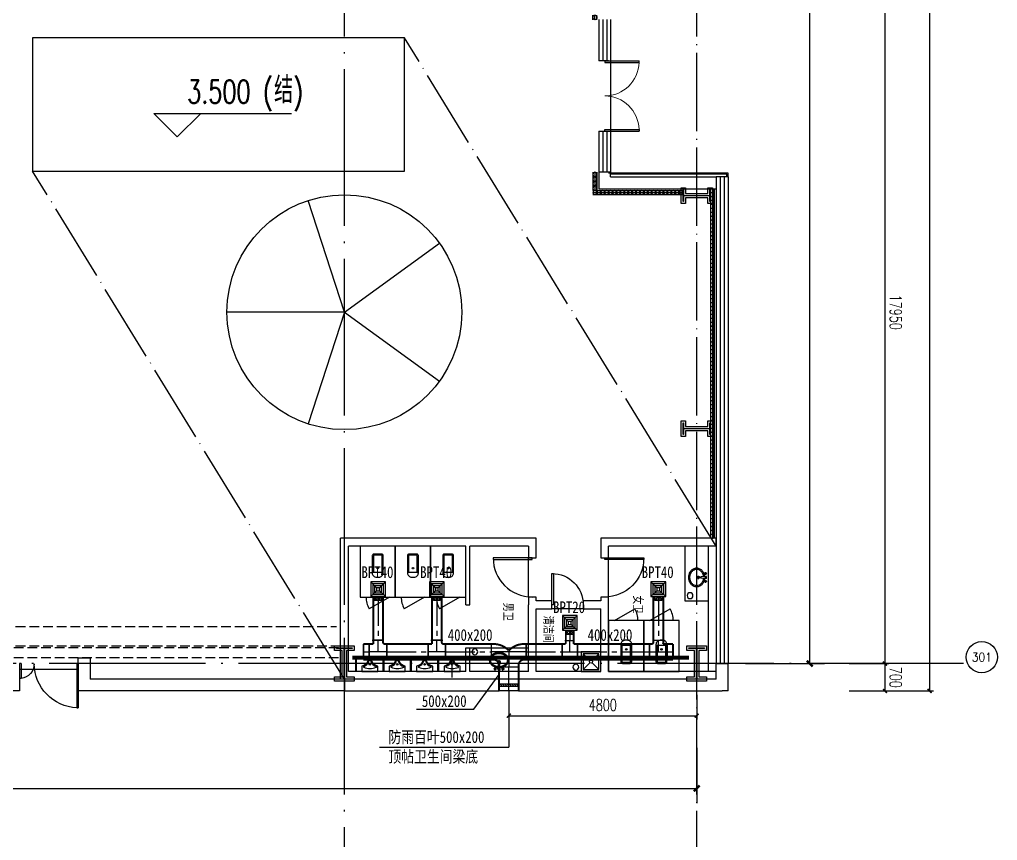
# Model space of a CAD drawing. Extents: x -555607 to 460190, y 498714 to 1664455.
# Drawn here: x -146154 to -121170, y 544402 to 565370 of the extents above; entities that cross this region are included whole.
import ezdxf
from ezdxf.enums import TextEntityAlignment as Align

# ---------------------------------------------------------------- set-up
doc = ezdxf.new("R2010")
doc.units = 0
doc.header["$LTSCALE"] = 1000
doc.header["$MEASUREMENT"] = 0
for name, pattern in [('CENTER', [2, 1.25, -0.25, 0.25, -0.25]), ('CENTER2', [1.125, 0.75, -0.125, 0.125, -0.125]), ('DASH', [0.35, 0.25, -0.1]), ('DOTE', [2.42, 2, -0.2, 0.02, -0.2])]:
    doc.linetypes.add(name, pattern=pattern)
doc.layers.get('Defpoints').update_dxf_attribs({"color": 210})
for name, color, linetype in [('.', 251, 'Continuous'), ('10平面$0$WINDOW', 8, 'Continuous'), ('A-AXIS-D', 1, 'Continuous'), ('A-AXIS-DOTE', 14, 'DOTE'), ('A-CURTAIN', 134, 'Continuous'), ('A-HATCH-2', 251, 'Continuous'), ('A-HRAIL', 250, 'Continuous'), ('A-LIN-V', 9, 'Continuous'), ('A-SFCE', 30, 'Continuous'), ('A-TEXT', 61, 'Continuous'), ('A-WC', 223, 'Continuous'), ('A-WINDOW', 8, 'Continuous'), ('AS-COLN', 6, 'Continuous'), ('AS-WALL', 40, 'Continuous'), ('CURTWALL', 4, 'Continuous'), ('DUCT-暖通风中心线', 5, 'CENTER2'), ('DUCT-暖通风法兰', 2, 'Continuous'), ('DUCT-暖通风管', 7, 'Continuous'), ('DUCT-暖通风管端线', 2, 'Continuous'), ('TH_DIM', 3, 'Continuous'), ('WINDOW', 8, 'Continuous'), ('建-标高', 3, 'Continuous'), ('建-门', 8, 'Continuous'), ('暖通', 7, 'Continuous'), ('灯具', 250, 'Continuous')]:
    doc.layers.add(name, color=color, linetype=linetype)
doc.layers.add('柱间支撑', color=6, linetype='CENTER', lineweight=0)
doc.styles.add('-黑体', font='simhei.ttf', dxfattribs={"width": 0.8})
doc.styles.add('_TCH_AXIS', font='COMPLEX', dxfattribs={"bigfont": 'GBCBIG'})
doc.styles.add('_TCH_DIM_T3', font='SIMPLEX', dxfattribs={"width": 0.705882, "bigfont": 'GBCBIG'})
doc.styles.add('_TCH_WINDOW', font='SIMPLEX', dxfattribs={"height": 3.5, "bigfont": 'GBCBIG'})
doc.styles.add('A-DIM_T3', font='SIMPLEX', dxfattribs={"width": 0.705882, "bigfont": 'GBCBIG'})
doc.styles.add('A-STANDARD', font='SIMPLEX', dxfattribs={"bigfont": 'GBCBIG'})
doc.styles.add('图框宋体', font='', dxfattribs={"width": 0.75})
doc.styles.get('图框宋体').set_extended_font_data('SimSun')
doc.dimstyles.new('_TCH_ARCH&&100', dxfattribs={"dimtxt": 297.5, "dimasz": 100, "dimexe": 100, "dimexo": 100, "dimgap": 126.25, "dimtad": 1, "dimdec": 0, "dimzin": 0, "dimdsep": 46, "dimtxsty": '_TCH_DIM_T3', "dimblk": 'ARCHTICK', "dimcen": 0.09, "dimclrt": 7, "dimazin": 2, "dimtfac": 1, "dimtdec": 0, "dimtix": 1, "dimtmove": 2, "dimatfit": 3, "dimfxl": 100, "dimtolj": 1, "dimtzin": 0, "dimarcsym": 0})
doc.dimstyles.new('_TCH_ARCH&&150', dxfattribs={"dimtxt": 446.25, "dimasz": 150, "dimexe": 375, "dimexo": 450, "dimgap": 150, "dimtad": 1, "dimdec": 0, "dimzin": 0, "dimdsep": 46, "dimtxsty": '_TCH_DIM_T3', "dimblk": 'ARCHTICK', "dimcen": 0.09, "dimclrt": 7, "dimazin": 2, "dimtfac": 1, "dimtdec": 0, "dimtix": 1, "dimtmove": 2, "dimatfit": 3, "dimfxl": 1, "dimtolj": 1, "dimtzin": 0, "dimarcsym": 0})
doc.dimstyles.new('A-DIM&&100', dxfattribs={"dimtxt": 297.5, "dimasz": 100, "dimexe": 100, "dimexo": 100, "dimgap": 126.25, "dimtad": 1, "dimdec": 0, "dimzin": 0, "dimdsep": 46, "dimtxsty": 'A-DIM_T3', "dimblk": 'ARCHTICK', "dimcen": 0.09, "dimclrt": 7, "dimazin": 2, "dimtfac": 1, "dimtdec": 0, "dimtix": 1, "dimtmove": 2, "dimatfit": 3, "dimfxl": 1, "dimtolj": 1, "dimtzin": 0, "dimarcsym": 0})

# ---------------------------------------------------------------- blocks, each defined once
blk = doc.blocks.new('DOOR2DLIB$SYSLIB$00000123')
at = {"color": 0}
for p, q in [((0.475, -0.001), (0.475, 0.752)), ((0.475, 0.752), (0.5, 0.752)), ((0.5, -0.001), (0.5, 0.752)), ((-0.5, 0), (-0.5, 0.252)), ((-0.475, 0.252), (-0.5, 0.252)), ((-0.475, 0), (-0.475, 0.252)), ((-0.475, 0), (-0.5, 0)), ((0.475, -0.001), (0.5, -0.001))]:
    blk.add_line(p, q, dxfattribs=at)
for centre, radius, start, end in [((0.505, -0.002), 0.755, 92.2493, 179.7238), ((-0.501, 0.003), 0.251, 359.7899, 84.0974)]:
    blk.add_arc(centre, radius, start, end, dxfattribs=at)
blk = doc.blocks.new('42343243')
at = {"layer": '10平面$0$WINDOW'}
blk.add_line((-144654, 1222620), (-146154, 1222620), dxfattribs=at)
at = {"layer": 'AS-WALL'}
for p, q in [((-146154, 1223170), (-148854, 1223170)), ((-146154, 1222620), (-146154, 1223170)), ((-144654, 1222620), (-144654, 1223170)), ((-137854, 1223170), (-144654, 1223170)), ((-137854, 1222870), (-137854, 1223170)), ((-144354, 1222320), (-144354, 1222870)), ((-137854, 1222870), (-144354, 1222870)), ((-144654, 1222620), (-144654, 1222320)), ((-144654, 1222320), (-144354, 1222320))]:
    blk.add_line(p, q, dxfattribs=at)
at = {"layer": '10平面$0$WINDOW', "xscale": -1500, "yscale": -1500, "zscale": 300, "rotation": 179.9999999999555}
blk.add_blockref('DOOR2DLIB$SYSLIB$00000123', (-145404, 1222470), dxfattribs=at)
blk = doc.blocks.new('w4324324')
at = {"layer": 'A-HATCH-2', "color": 250}
for q in [(-1694760, 686605), (-1697614, 684532), (-1691907, 684532), (-1696524, 681178), (-1692997, 681178)]:
    blk.add_line((-1694760, 683605), q, dxfattribs=at)
blk.add_circle((-1694760, 683605), 3000, dxfattribs=at)
blk = doc.blocks.new('342343')
at = {"layer": 'A-LIN-V'}
blk.add_blockref('w4324324', (1030710, -62444), dxfattribs=at)
blk = doc.blocks.new('23124232432')
at = {"layer": '柱间支撑', "color": 250, "const_width": 100}
blk.add_lwpolyline([(-129054, 549070), (-137654, 549070)], dxfattribs=at)
blk = doc.blocks.new('w42343243')
at = {"layer": 'A-HATCH-2'}
blk.add_lwpolyline([(-165104, 621070), (-164604, 621070), (-164604, 620958), (-164800, 620958), (-164800, 620282), (-164604, 620282), (-164604, 620170), (-165104, 620170), (-165104, 620282), (-164908, 620282), (-164908, 620958), (-165104, 620958)], close=True, dxfattribs=at)
at = {"layer": 'AS-COLN', "color": 3}
blk.add_lwpolyline([(-165054, 621020), (-164654, 621020), (-164654, 621008), (-164850, 621008), (-164850, 620232), (-164654, 620232), (-164654, 620220), (-165054, 620220), (-165054, 620232), (-164858, 620232), (-164858, 621008), (-165054, 621008)], close=True, dxfattribs=at)
blk = doc.blocks.new('nt66')
at = {"layer": 'A-HATCH-2'}
blk.add_lwpolyline([(-195840, 766870), (-195440, 766870), (-195440, 766758), (-195586, 766758), (-195586, 766182), (-195440, 766182), (-195440, 766070), (-195840, 766070), (-195840, 766182), (-195694, 766182), (-195694, 766758), (-195840, 766758)], close=True, dxfattribs=at)
at = {"layer": 'AS-COLN'}
blk.add_lwpolyline([(-195790, 766820), (-195490, 766820), (-195490, 766808), (-195636, 766808), (-195636, 766132), (-195490, 766132), (-195490, 766120), (-195790, 766120), (-195790, 766132), (-195644, 766132), (-195644, 766808), (-195790, 766808)], close=True, dxfattribs=at)
blk = doc.blocks.new('_ArchTick')
at = {"color": 0, "linetype": 'ByBlock', "const_width": 0.4}
blk.add_lwpolyline([(-0.5, -0.5), (0.5, 0.5)], dxfattribs=at)
blk = doc.blocks.new('*D131')
at = {"layer": 'A-AXIS-D', "color": 0, "lineweight": -2, "transparency": 16777216}
for p, q in [((-124700, 621420), (-122805, 621420)), ((-122905, 621420), (-122905, 548220)), ((-124700, 548220), (-122805, 548220))]:
    blk.add_line(p, q, dxfattribs=at)
at = {"layer": 'Defpoints', "color": 0, "transparency": 16777216}
for p in [(-124800, 621420), (-124800, 548220), (-122905, 548220)]:
    blk.add_point(p, dxfattribs=at)
at = {"layer": 'A-AXIS-D', "color": 0, "lineweight": -2, "transparency": 16777216, "xscale": 100, "yscale": 100, "zscale": 100}
for p, rotation in [((-122905, 621420), 90), ((-122905, 548220), 270)]:
    blk.add_blockref('_ArchTick', p, dxfattribs=dict(at, rotation=rotation))
at = {"layer": 'A-AXIS-D', "color": 7, "transparency": 16777216, "insert": (-122630, 584820), "char_height": 297.5, "attachment_point": 5, "rotation": 270, "style": '_TCH_DIM_T3'}
blk.add_mtext('\\A1;73200', dxfattribs=at)
blk = doc.blocks.new('*D227')
at = {"layer": 'A-AXIS-D', "color": 0, "lineweight": -2, "transparency": 16777216}
for p, q in [((-124960, 566870), (-123944, 566870)), ((-124044, 566870), (-124044, 548920)), ((-124960, 548920), (-123944, 548920))]:
    blk.add_line(p, q, dxfattribs=at)
at = {"layer": 'Defpoints', "color": 0, "transparency": 16777216}
for p in [(-125060, 566870), (-125060, 548920), (-124044, 548920)]:
    blk.add_point(p, dxfattribs=at)
at = {"layer": 'A-AXIS-D', "color": 0, "lineweight": -2, "transparency": 16777216, "xscale": 100, "yscale": 100, "zscale": 100}
for p, rotation in [((-124044, 566870), 90), ((-124044, 548920), 270)]:
    blk.add_blockref('_ArchTick', p, dxfattribs=dict(at, rotation=rotation))
at = {"layer": 'A-AXIS-D', "color": 7, "transparency": 16777216, "insert": (-123769, 557895), "char_height": 297.5, "attachment_point": 5, "rotation": 270, "style": 'A-DIM_T3'}
blk.add_mtext('\\A1;17950', dxfattribs=at)
blk = doc.blocks.new('*D228')
at = {"layer": 'A-AXIS-D', "color": 0, "lineweight": -2, "transparency": 16777216}
for p, q in [((-124960, 548920), (-123944, 548920)), ((-124044, 548920), (-124044, 548220)), ((-124960, 548220), (-123944, 548220))]:
    blk.add_line(p, q, dxfattribs=at)
at = {"layer": 'Defpoints', "color": 0, "transparency": 16777216}
for p in [(-125060, 548920), (-125060, 548220), (-124044, 548220)]:
    blk.add_point(p, dxfattribs=at)
at = {"layer": 'A-AXIS-D', "color": 0, "lineweight": -2, "transparency": 16777216, "xscale": 100, "yscale": 100, "zscale": 100}
for p, rotation in [((-124044, 548920), 90), ((-124044, 548220), 270)]:
    blk.add_blockref('_ArchTick', p, dxfattribs=dict(at, rotation=rotation))
at = {"layer": 'A-AXIS-D', "color": 7, "transparency": 16777216, "insert": (-123769, 548570), "char_height": 297.5, "attachment_point": 5, "rotation": 270, "style": 'A-DIM_T3'}
blk.add_mtext('\\A1;700', dxfattribs=at)
blk = doc.blocks.new('10平面$0$$DorLib2D$00000002')
for p, q in [((-0.5, 0), (-0.5, 0.4875)), ((-0.475, 0.4875), (-0.5, 0.4875)), ((-0.475, 0), (-0.475, 0.4875)), ((0.475, 0), (0.475, 0.4875)), ((0.475, 0.4875), (0.5, 0.4875)), ((0.5, 0), (0.5, 0.4875)), ((-0.5, 0), (-0.475, 0)), ((0.5, 0), (0.475, 0))]:
    blk.add_line(p, q)
at = {"lineweight": 13}
for centre, start, end in [((-0.4875, 0), 0, 88.53072), ((0.4875, 0), 91.46928, 180)]:
    blk.add_arc(centre, 0.4875, start, end, dxfattribs=at)
blk = doc.blocks.new('*U52')
at = {"color": 0}
for p, q in [((-250, 150), (250, 150)), ((250, 30), (-250, 30)), ((-250, -30), (-190, 30)), ((-190, -30), (-130, 30)), ((-130, -30), (-70, 30)), ((-70, -30), (-10, 30)), ((-10, -30), (50, 30)), ((50, -30), (110, 30)), ((110, -30), (170, 30)), ((170, -30), (230, 30)), ((250, -30), (-250, -30)), ((-250, -150), (250, -150))]:
    blk.add_line(p, q, dxfattribs=at)
for points in [[(-250, -150), (-250, 150)], [(250, -150), (250, 150)]]:
    blk.add_lwpolyline(points, dxfattribs=at)
blk = doc.blocks.new('*U51')
at = {"color": 0, "xscale": 0.001999999996058992, "yscale": 0.003333333333333334, "zscale": 0.001999999996058992}
blk.add_blockref('*U52', (0, 0), dxfattribs=at)
blk = doc.blocks.new('厕卫')
at = {"layer": 'A-WC', "color": 250}
for p, q in [((-60, -40), (-60, -470)), ((150, -30), (-50, -30)), ((160, -470), (160, -40)), ((190, -470), (-90, -470)), ((350, -1097), (-170, -1397))]:
    blk.add_line(p, q, dxfattribs=at)
blk.add_lwpolyline([(-400, 203), (-400, -1097), (500, -1097), (500, 203)], close=True, dxfattribs=at)
blk.add_lwpolyline([(190, -40, 0.414214), (150, 0), (-50, 0, 0.414214), (-90, -40), (-90, -480, 0.414214), (20, -590), (80, -590, 0.414214), (190, -480)], format="xyb", close=True, dxfattribs=at)
blk.add_circle((50, -359), 20, dxfattribs=at)
for centre, radius, start, end in [((-50, -40), 10, 90, 180), ((150, -40), 10, 0, 90), ((350, -1097), 600, 180, 209.9999)]:
    blk.add_arc(centre, radius, start, end, dxfattribs=at)
for p in [(50, 0), (50, -359)]:
    blk.add_point(p, dxfattribs=at)
blk = doc.blocks.new('343243')
at = {"layer": 'A-WC', "color": 250}
for p, q in [((-137084, 783875), (-136994, 783875)), ((-137071, 783707), (-137056, 783814)), ((-137064, 783668), (-137056, 783814)), ((-137056, 783814), (-137022, 783814)), ((-137056, 783804), (-137022, 783804)), ((-137039, 783830), (-137039, 783920)), ((-137014, 783668), (-137022, 783814)), ((-137008, 783707), (-137022, 783814)), ((-137176, 783694), (-137103, 783694)), ((-137139, 783657), (-137139, 783731)), ((-137064, 783668), (-137071, 783707)), ((-137064, 783668), (-137014, 783668)), ((-137063, 783687), (-137015, 783687)), ((-137014, 783668), (-137008, 783707)), ((-136976, 783694), (-136903, 783694)), ((-136939, 783657), (-136939, 783731))]:
    blk.add_line(p, q, dxfattribs=at)
for points in [[(-137069, 783721, -0.055034), (-137132, 783735, -0.088849), (-137208, 783776, -0.104988), (-137263, 783843, -0.12017), (-137282, 783920, -0.12017), (-137263, 783997, -0.104988), (-137208, 784064, -0.088849), (-137132, 784105, -0.080052), (-137039, 784120, -0.080052)], [(-137065, 783751, -0.056066), (-137123, 783763, -0.088849), (-137190, 783800, -0.104988), (-137237, 783857, -0.12017), (-137252, 783920, -0.12017), (-137237, 783983, -0.104988), (-137190, 784040, -0.088849), (-137123, 784077, -0.080052), (-137039, 784090, -0.080052)], [(-137039, 784120, -0.080052), (-136946, 784105, -0.088849), (-136870, 784064, -0.104988), (-136815, 783997, -0.12017), (-136796, 783920, -0.12017), (-136815, 783843, -0.104988), (-136870, 783776, -0.088849), (-136946, 783735, -0.055034), (-137010, 783721, -0.080052)], [(-137039, 784090, -0.080052), (-136956, 784077, -0.088849), (-136889, 784040, -0.104988), (-136842, 783983, -0.12017), (-136826, 783920, -0.12017), (-136842, 783857, -0.104988), (-136889, 783800, -0.088849), (-136956, 783763, -0.056066), (-137014, 783751, -0.080052)]]:
    blk.add_lwpolyline(points, format="xyb", dxfattribs=at)
for centre, radius in [((-137039, 783875), 30), ((-137039, 783875), 20), ((-137139, 783694), 25), ((-137139, 783694), 15), ((-136939, 783694), 25), ((-136939, 783694), 15)]:
    blk.add_circle(centre, radius, dxfattribs=at)
for centre, start, end in [((-137040, 783695), 80.5252, 279.4748), ((-137038, 783695), 260.5252, 99.4748)]:
    blk.add_arc(centre, 7.19, start, end, dxfattribs=at)
blk = doc.blocks.new('清洁间')
at = {"layer": 'A-WC', "color": 250}
for points in [[(2045106, 1693770), (2045106, 1694270), (2044606, 1694270), (2044606, 1693770)], [(2045056, 1693820), (2045056, 1694220), (2044656, 1694220), (2044656, 1693820)]]:
    blk.add_lwpolyline(points, close=True, dxfattribs=at)
for points in [[(2044828, 1694048), (2044656, 1694220)], [(2044884, 1694048), (2045056, 1694220)], [(2044656, 1693820), (2044828, 1693991)], [(2045056, 1693820), (2044884, 1693991)]]:
    blk.add_lwpolyline(points, dxfattribs=at)
blk.add_circle((2044856, 1694020), 40, dxfattribs=at)
blk = doc.blocks.new('小便器')
at = {"color": 250}
for p, q in [((2044606, 1696016), (2044906, 1696016)), ((2044606, 1695991), (2044606, 1696016)), ((2044606, 1695991), (2044906, 1695991)), ((2044906, 1695991), (2044906, 1696016)), ((2044606, 1695316), (2044906, 1695316)), ((2044606, 1695291), (2044606, 1695316)), ((2044606, 1695291), (2044906, 1695291)), ((2044906, 1695291), (2044906, 1695316))]:
    blk.add_line(p, q, dxfattribs=at)
at = {"color": 250, "elevation": 0}
blk.add_lwpolyline([(2044737, 1695859), (2044606, 1695859), (2044606, 1695449), (2044737, 1695449, -0.268068), (2044870, 1695603, 0.317765), (2044906, 1695654, 0.317765), (2044870, 1695704, -0.268068)], format="xyb", close=True, dxfattribs=at)
at = {"color": 250}
blk.add_circle((2044788, 1695654, 0), 20, dxfattribs=at)
for centre, radius, start, end in [((2045073, 1695649, 0), 395, 155.8916, 203.3325), ((2044721, 1695806, 0), 10, 21.8606, 155.8916), ((2044947, 1695896, 0), 233, 201.8606, 250.7361), ((2044862, 1695653, 0), 24, 0.5002, 70.7361), ((2044862, 1695654, 0), 24, 289.2639, 359.4998), ((2044719, 1695496, 0), 10, 203.3325, 339.5059), ((2044947, 1695411, 0), 233, 109.2639, 159.5059)]:
    blk.add_arc(centre, radius, start, end, dxfattribs=at)
blk.add_point((2044788, 1695654, 0), dxfattribs=at)
blk = doc.blocks.new('45345')
at = {"layer": 'A-WC'}
h = blk.add_hatch(dxfattribs=at)
h.set_pattern_fill('ANSI31', color=250, scale=10)
h.set_pattern_definition([(30, (40598742844.535, 3385776346.45), (-7.9375, 13.74815), [])])
edge = h.paths.add_edge_path()
edge.add_arc((40598742441.347763, 3385774511.717568), 50, 0, 360)
at = {"layer": 'A-WC', "color": 250}
blk.add_circle((40598742441.347763, 3385774511.717568), 50, dxfattribs=at)
blk = doc.blocks.new('*U11')
at = {"color": 0}
blk.add_lwpolyline([(500, 0), (500, 1000), (460, 1000), (460, 0)], close=True, dxfattribs=at)
blk.add_arc((500, 0), 1000, 90, 180, dxfattribs=at)
blk = doc.blocks.new('*U10')
at = {"color": 0, "xscale": 0.001, "yscale": 0.001, "zscale": 0.001}
blk.add_blockref('*U11', (0, 0), dxfattribs=at)
blk = doc.blocks.new('*U13')
at = {"color": 0}
blk.add_lwpolyline([(400, 0), (400, 800), (360, 800), (360, 0)], close=True, dxfattribs=at)
blk.add_arc((400, 0), 800, 90, 180, dxfattribs=at)
blk = doc.blocks.new('*U12')
at = {"color": 0, "xscale": 0.00125, "yscale": 0.00125, "zscale": 0.00125}
blk.add_blockref('*U13', (0, 0), dxfattribs=at)
blk = doc.blocks.new('99平面图例外参$0$$LinePat$圆环')
for points in [[(0, 150), (300, 150)], [(0, 0), (300, 0)], [(0, -150), (300, -150)]]:
    blk.add_lwpolyline(points)
at = {"color": 0}
blk.add_circle((150, 0), 150, dxfattribs=at)
blk = doc.blocks.new('A$C43B121A0')
at = {"layer": '.'}
h = blk.add_hatch(dxfattribs=at)
h.set_pattern_fill('ANSI37', scale=25)
h.set_pattern_definition([(45, (0, 0), (-28.0633, 28.0633), []), (135, (0, 0), (-28.0633, -28.0633), [])])
h.paths.add_polyline_path([(300, 80), (382, 80), (382, 220), (300, 220)])
at = {"layer": '灯具', "color": 7}
for p, q in [((120, 180), (0, 300)), ((180, 180), (300, 300)), ((300, 220), (382, 220)), ((382, 220), (382, 80)), ((0, 0), (120, 120)), ((300, 0), (180, 120)), ((300, 80), (382, 80))]:
    blk.add_line(p, q, dxfattribs=at)
for points in [[(0, 0), (300, 0), (300, 300), (0, 300)], [(40, 40), (260, 40), (260, 260), (40, 260)], [(80, 80), (220, 80), (220, 220), (80, 220)], [(120, 120), (180, 120), (180, 180), (120, 180)]]:
    blk.add_lwpolyline(points, close=True, dxfattribs=at)
blk = doc.blocks.new('*D529')
at = {"layer": 'Defpoints', "color": 0, "transparency": 16777216}
for p in [(-133654, 548220), (-128854, 548220), (-128854, 547588)]:
    blk.add_point(p, dxfattribs=at)
at = {"layer": 'TH_DIM', "color": 0, "lineweight": -2, "transparency": 16777216}
for p, q in [((-133654, 548120), (-133654, 547488)), ((-128854, 548120), (-128854, 547488)), ((-133654, 547588), (-128854, 547588))]:
    blk.add_line(p, q, dxfattribs=at)
at = {"layer": 'TH_DIM', "color": 0, "lineweight": -2, "transparency": 16777216, "xscale": 100, "yscale": 100, "zscale": 100, "rotation": 180}
blk.add_blockref('_ArchTick', (-133654, 547588), dxfattribs=at)
at = {"layer": 'TH_DIM', "color": 0, "lineweight": -2, "transparency": 16777216, "xscale": 100, "yscale": 100, "zscale": 100}
blk.add_blockref('_ArchTick', (-128854, 547588), dxfattribs=at)
at = {"layer": 'TH_DIM', "color": 7, "transparency": 16777216, "insert": (-131254, 547863), "char_height": 297.5, "attachment_point": 5, "style": '_TCH_DIM_T3'}
blk.add_mtext('\\A1;4800', dxfattribs=at)
blk = doc.blocks.new('*D618')
at = {"layer": 'Defpoints', "color": 0, "transparency": 16777216}
for p in [(-128054, 620720), (-125963, 620720), (-128054, 548920)]:
    blk.add_point(p, dxfattribs=at)
at = {"layer": 'TH_DIM', "color": 0, "lineweight": -2, "transparency": 16777216}
for p, q in [((-127604, 620720), (-125588, 620720)), ((-125963, 548920), (-125963, 620720)), ((-127604, 548920), (-125588, 548920))]:
    blk.add_line(p, q, dxfattribs=at)
at = {"layer": 'TH_DIM', "color": 0, "lineweight": -2, "transparency": 16777216, "xscale": 150, "yscale": 150, "zscale": 150}
for p, rotation in [((-125963, 620720), 90), ((-125963, 548920), 270)]:
    blk.add_blockref('_ArchTick', p, dxfattribs=dict(at, rotation=rotation))
at = {"layer": 'TH_DIM', "color": 7, "transparency": 16777216, "insert": (-126410, 584820), "char_height": 446.25, "attachment_point": 5, "rotation": 90, "style": '图框宋体'}
blk.add_mtext('\\A1;本侧301轴至305轴储烟仓以下开窗(门)面积共计:24平方', dxfattribs=at)
blk = doc.blocks.new('*D619')
at = {"layer": 'Defpoints', "color": 0, "transparency": 16777216}
for p in [(-312854, 547218), (-128854, 547218), (-128854, 545730)]:
    blk.add_point(p, dxfattribs=at)
at = {"layer": 'TH_DIM', "color": 0, "lineweight": -2, "transparency": 16777216}
for p, q in [((-312854, 546768), (-312854, 545355)), ((-128854, 546768), (-128854, 545355)), ((-312854, 545730), (-128854, 545730))]:
    blk.add_line(p, q, dxfattribs=at)
at = {"layer": 'TH_DIM', "color": 0, "lineweight": -2, "transparency": 16777216, "xscale": 150, "yscale": 150, "zscale": 150, "rotation": 180}
blk.add_blockref('_ArchTick', (-312854, 545730), dxfattribs=at)
at = {"layer": 'TH_DIM', "color": 0, "lineweight": -2, "transparency": 16777216, "xscale": 150, "yscale": 150, "zscale": 150}
blk.add_blockref('_ArchTick', (-128854, 545730), dxfattribs=at)
at = {"layer": 'TH_DIM', "color": 7, "transparency": 16777216, "insert": (-220854, 546177), "char_height": 446.25, "attachment_point": 5, "style": '图框宋体'}
blk.add_mtext('\\A1;本侧3Y轴至3A轴储烟仓以下开窗(门)面积共计:40.76平方', dxfattribs=at)

msp = doc.modelspace()

# ---------------------------------------------------------------- linework, layer by layer
at = {"layer": '10平面$0$WINDOW'}
msp.add_line((-131054.2, 564318.5), (-131054.2, 562518.5), dxfattribs=at)
at = {"layer": 'A-AXIS-D'}
msp.add_circle((-121570.4, 549084.3), 400, dxfattribs=at)
at = {"layer": 'A-AXIS-DOTE', "color": 250}
for p, q in [((-128854.2, 540740), (-128854.2, 841482.3)), ((-128354.2, 551920), (-136320, 564900.2)), ((-137854.2, 548520), (-145820, 561500.2))]:
    msp.add_line(p, q, dxfattribs=at)
at = {"layer": 'A-AXIS-DOTE', "color": 250, "ltscale": 2}
for p, q in [((-137854.2, 540740), (-137854.2, 637259.3)), ((-122040, 548920), (-318010, 548920))]:
    msp.add_line(p, q, dxfattribs=at)
at = {"layer": 'A-AXIS-DOTE'}
msp.add_lwpolyline([(-135104.2, 548567.3), (-135104.2, 549087.3)], dxfattribs=at)
at = {"layer": 'A-CURTAIN', "color": 8}
for points in [[(-128054.2, 561350), (-128054.2, 561450), (-131104.2, 561450)], [(-128084.2, 561350), (-128084.2, 561420), (-131054.2, 561420)]]:
    msp.add_lwpolyline(points, dxfattribs=at)
at = {"layer": 'A-HATCH-2', "color": 250, "linetype": 'DASH'}
for p, q in [((-312854.2, 549870), (-138054.2, 549870)), ((-312854.2, 549370), (-138054.2, 549370))]:
    msp.add_line(p, q, dxfattribs=at)
at = {"layer": 'A-LIN-V', "color": 250}
msp.add_line((-128554.2, 548720), (-128554.2, 551920), dxfattribs=at)
at = {"layer": 'A-SFCE', "color": 250, "linetype": 'DASH'}
for p, q in [((-138004.2, 549320), (-146704.2, 549320)), ((-138004.2, 549070), (-146704.2, 549070))]:
    msp.add_line(p, q, dxfattribs=at)
at = {"layer": 'A-SFCE', "color": 250}
msp.add_lwpolyline([(-145820, 561500.2), (-136320, 561500.2), (-136320, 564900.2), (-145820, 564900.2)], close=True, dxfattribs=at)
at = {"layer": 'A-WC', "color": 250}
for p, q in [((-134654.2, 549320), (-133154.2, 549320)), ((-135466.7, 548720), (-135466.7, 549020)), ((-135441.7, 549020), (-135466.7, 549020)), ((-135441.7, 548720), (-135441.7, 549020)), ((-135441.7, 548720), (-135466.7, 548720))]:
    msp.add_line(p, q, dxfattribs=at)
msp.add_lwpolyline([(-129154.2, 551920), (-129154.2, 550520), (-128554.2, 550520), (-128554.2, 550520)], dxfattribs=at)
at = {"layer": 'A-WC', "color": 250, "elevation": 0}
msp.add_lwpolyline([(-135309.2, 548850.7), (-135309.2, 548720), (-134899.2, 548720), (-134899.2, 548850.7, -0.2680682), (-135053.4, 548983.5, 0.3177651), (-135104.2, 549019.7, 0.3177651), (-135155, 548983.5, -0.2680682)], format="xyb", close=True, dxfattribs=at)
at = {"layer": 'A-WC', "color": 250}
msp.add_circle((-135104.2, 548901.6, 0), 20, dxfattribs=at)
for centre, radius, start, end in [((-135347, 549060.9, 0), 233.4, 291.8606, 340.73606), ((-135104, 548976, 0), 24, 90.50016, 160.73606), ((-135104.4, 548976, 0), 24, 19.26394, 89.49984), ((-134861.4, 549060.9, 0), 233.4, 199.26394, 249.50589), ((-135256.4, 548835, 0), 10, 111.8606, 245.89161), ((-135099.1, 549186.4, 0), 395, 245.89161, 293.33249), ((-134946.6, 548832.9, 0), 10, 293.33249, 69.50589)]:
    msp.add_arc(centre, radius, start, end, dxfattribs=at)
msp.add_point((-135104.2, 548901.6, 0), dxfattribs=at)
at = {"layer": 'AS-WALL'}
for p, q in [((-131054.2, 561470), (-131354.2, 561470)), ((-131354.2, 561470), (-131354.2, 561050)), ((-131054.2, 561350), (-131054.2, 561470)), ((-131054.2, 561350), (-128354.2, 561350)), ((-131354.2, 561050), (-128354.2, 561050)), ((-137954.2, 548520), (-137954.2, 552120)), ((-134704.2, 552120), (-137954.2, 552120)), ((-137754.2, 548720), (-137754.2, 551920)), ((-134754.2, 551920), (-137754.2, 551920)), ((-134754.2, 550419.1), (-134754.2, 551920)), ((-132954.2, 552120), (-134704.2, 552120)), ((-134654.2, 550419.1), (-134654.2, 551920)), ((-133154.2, 551920), (-134654.2, 551920)), ((-133154.2, 551920), (-133154.2, 551620)), ((-132954.2, 551620), (-132954.2, 552120)), ((-128354.2, 552120), (-131304.2, 552120)), ((-131304.2, 552120), (-131304.2, 551620)), ((-128354.2, 551920), (-131104.2, 551920)), ((-131104.2, 551620), (-131104.2, 551920)), ((-128354.2, 551920), (-128354.2, 552120)), ((-133154.2, 551620), (-132954.2, 551620)), ((-131304.2, 551620), (-131104.2, 551620)), ((-134754.2, 550419.1), (-134654.2, 550419.1)), ((-132954.2, 550620), (-133154.2, 550620)), ((-133154.2, 550620), (-133154.2, 550420)), ((-133154.2, 548720), (-133154.2, 550420)), ((-132954.2, 550520), (-132954.2, 550620)), ((-132554.2, 550520), (-132954.2, 550520)), ((-132554.2, 550320), (-132554.2, 550520)), ((-131304.2, 550520), (-131754.2, 550520)), ((-131754.2, 550520), (-131754.2, 550320)), ((-131104.2, 550620), (-131304.2, 550620)), ((-131304.2, 550620), (-131304.2, 550520)), ((-131104.2, 550420), (-131104.2, 550620)), ((-131104.2, 548720), (-131104.2, 550420)), ((-132954.2, 550320), (-132554.2, 550320)), ((-132954.2, 548720), (-132954.2, 550320)), ((-131754.2, 550320), (-131304.2, 550320)), ((-131304.2, 548720), (-131304.2, 550320)), ((-134754.2, 548720), (-134754.2, 549320)), ((-134754.2, 549320), (-134654.2, 549320)), ((-134654.2, 548720), (-134654.2, 549320)), ((-128354.2, 548520), (-128354.2, 548920)), ((-128354.2, 548920), (-128054.2, 548920)), ((-128054.2, 548520), (-128054.2, 548920)), ((-134754.2, 548720), (-137754.2, 548720)), ((-133154.2, 548720), (-134654.2, 548720)), ((-131304.2, 548720), (-132954.2, 548720)), ((-128354.2, 548720), (-131104.2, 548720)), ((-128354.2, 548520), (-128354.2, 548720)), ((-134704.2, 548520), (-137954.2, 548520)), ((-133904.2, 548520), (-137854.2, 548520)), ((-137854.2, 548520), (-137854.2, 548220)), ((-133054.2, 548520), (-134704.2, 548520)), ((-133904.2, 548220), (-133904.2, 548520)), ((-128354.2, 548520), (-133404.2, 548520)), ((-133404.2, 548520), (-133404.2, 548220)), ((-131204.2, 548520), (-133054.2, 548520)), ((-128354.2, 548520), (-131204.2, 548520)), ((-128054.2, 548520), (-128054.2, 548520)), ((-128054.2, 548220), (-128054.2, 548520)), ((-137854.2, 548220), (-133904.2, 548220)), ((-133404.2, 548220), (-128204.2, 548220)), ((-128054.2, 548220), (-128204.2, 548220))]:
    msp.add_line(p, q, dxfattribs=at)
at = {"layer": 'CURTWALL', "color": 8}
for p, q in [((-128354.2, 561350), (-128354.2, 561200)), ((-128054.2, 561350), (-128354.2, 561350)), ((-128354.2, 561200), (-128354.2, 548920)), ((-128254.2, 561350), (-128254.2, 561200)), ((-128254.2, 561200), (-128254.2, 548920)), ((-128154.2, 561350), (-128154.2, 561200)), ((-128154.2, 561200), (-128154.2, 548920)), ((-128054.2, 561350), (-128054.2, 561200)), ((-128054.2, 561200), (-128054.2, 548920)), ((-128054.2, 548920), (-128354.2, 548920))]:
    msp.add_line(p, q, dxfattribs=at)
at = {"layer": 'DUCT-暖通风中心线'}
for p, q in [((-136993.6, 550630.3), (-136993.6, 549520.2)), ((-135493.6, 550630.3), (-135493.6, 549520.2)), ((-129834, 550630.3), (-129834, 549520.2)), ((-132097.7, 549770), (-132097.7, 549510.2)), ((-136993.6, 549220), (-136993.6, 549520)), ((-135493.6, 549220), (-135493.6, 549520)), ((-132097.7, 549220), (-132097.7, 549510)), ((-129834, 549220), (-129834, 549520)), ((-137367.1, 549220), (-137218.8, 549220)), ((-136993.6, 549220), (-137218.6, 549220)), ((-136768.6, 549220), (-136993.6, 549220)), ((-136768.4, 549220), (-135718.8, 549220)), ((-135493.6, 549220), (-135718.6, 549220)), ((-135268.6, 549220), (-135493.6, 549220)), ((-135268.4, 549220), (-134094.4, 549220)), ((-133654.2, 549220), (-134094.2, 549220)), ((-133214.2, 549220), (-133654.2, 549220)), ((-133654.2, 549220), (-133654.2, 548830)), ((-133214, 549220), (-132287.9, 549220)), ((-132287.7, 549220), (-132097.7, 549220)), ((-132097.7, 549220), (-131897.7, 549220)), ((-131897.5, 549220), (-130059.2, 549220)), ((-130059, 549220), (-129834, 549220)), ((-129834, 549220), (-129609, 549220)), ((-129608.8, 549220), (-129459, 549220)), ((-133654.2, 548220), (-133654.2, 548829.8))]:
    msp.add_line(p, q, dxfattribs=at)
at = {"layer": 'DUCT-暖通风法兰'}
for p, q in [((-137218.7, 549445), (-137218.7, 548995)), ((-137143.6, 549520.1), (-136843.6, 549520.1)), ((-136768.5, 548995), (-136768.5, 549445)), ((-135718.7, 549445), (-135718.7, 548995)), ((-135643.6, 549520.1), (-135343.6, 549520.1)), ((-135268.5, 548995), (-135268.5, 549445)), ((-134094.3, 548995), (-134094.3, 549445)), ((-133214.1, 548995), (-133214.1, 549445)), ((-132287.8, 549445), (-132287.8, 548995)), ((-132222.7, 549510.1), (-131972.7, 549510.1)), ((-131897.6, 548995), (-131897.6, 549445)), ((-130059.1, 549445), (-130059.1, 548995)), ((-129984, 549520.1), (-129684, 549520.1)), ((-129608.9, 548995), (-129608.9, 549445)), ((-133379.2, 548829.9), (-133929.2, 548829.9))]:
    msp.add_line(p, q, dxfattribs=at)
at = {"layer": 'DUCT-暖通风管', "const_width": 50}
for points in [[(-137118.6, 550630.3), (-137118.6, 549520.2)], [(-136868.6, 549520.2), (-136868.6, 550630.3)], [(-135618.6, 550630.3), (-135618.6, 549520.2)], [(-135368.6, 549520.2), (-135368.6, 550630.3)], [(-129959, 550630.3), (-129959, 549520.2)], [(-129709, 549520.2), (-129709, 550630.3)], [(-132197.7, 549770), (-132197.7, 549510.2)], [(-131997.7, 549510.2), (-131997.7, 549770)], [(-137218.8, 549420), (-137367.1, 549420)], [(-137367.1, 549420), (-137367.1, 549020)], [(-137114.4, 549420), (-137218.6, 549420)], [(-137118.6, 549520), (-137118.6, 549470)], [(-136868.6, 549470), (-136868.6, 549520)], [(-136768.6, 549420), (-136818.6, 549420)], [(-135718.8, 549420), (-136768.4, 549420)], [(-135614.4, 549420), (-135718.6, 549420)], [(-135618.6, 549520), (-135618.6, 549470)], [(-135368.6, 549470), (-135368.6, 549520)], [(-135268.6, 549420), (-135318.6, 549420)], [(-134094.4, 549420), (-135268.4, 549420)], [(-134094.2, 549420), (-134044.2, 549420)], [(-133264.2, 549420), (-133214.2, 549420)], [(-132287.9, 549420), (-133214, 549420)], [(-132287.7, 549420), (-132237.7, 549420)], [(-132197.7, 549460), (-132197.7, 549510)], [(-132001.1, 549420), (-131897.7, 549420)], [(-131997.7, 549510), (-131997.7, 549460)], [(-130059.2, 549420), (-131897.5, 549420)], [(-130059, 549420), (-130009, 549420)], [(-129959, 549470), (-129959, 549520)], [(-129713.2, 549420), (-129609, 549420)], [(-129709, 549520), (-129709, 549470)], [(-129459, 549420), (-129608.8, 549420)], [(-129459, 549020), (-129459, 549420)], [(-137367.1, 549020), (-137218.8, 549020)], [(-137218.6, 549020), (-136818.6, 549020)], [(-136818.6, 549020), (-136768.6, 549020)], [(-136768.4, 549020), (-135718.8, 549020)], [(-135718.6, 549020), (-135318.6, 549020)], [(-135318.6, 549020), (-135268.6, 549020)], [(-135268.4, 549020), (-134094.4, 549020)], [(-134044.2, 549020), (-134094.2, 549020)], [(-133904.2, 548830), (-133904.2, 548880)], [(-133404.2, 548880), (-133404.2, 548830)], [(-133214.2, 549020), (-133264.2, 549020)], [(-133214, 549020), (-132287.9, 549020)], [(-132237.7, 549020), (-132287.7, 549020)], [(-131897.7, 549020), (-132237.7, 549020)], [(-131897.5, 549020), (-130059.2, 549020)], [(-130009, 549020), (-130059, 549020)], [(-129609, 549020), (-130009, 549020)], [(-129608.8, 549020), (-129459, 549020)], [(-133904.2, 548829.8), (-133904.2, 548220)], [(-133404.2, 548220), (-133404.2, 548829.8)]]:
    msp.add_lwpolyline(points, dxfattribs=at)
for points in [[(-137118.6, 549470, 0.0418865), (-137114.4, 549420)], [(-135618.6, 549470, 0.0418865), (-135614.4, 549420)], [(-132237.7, 549420, 0.4142136), (-132197.7, 549460)], [(-130009, 549420, 0.4142136), (-129959, 549470)], [(-133904.2, 548880, 0.4142136), (-134044.2, 549020)], [(-133264.2, 549020, 0.4142136), (-133404.2, 548880)]]:
    msp.add_lwpolyline(points, format="xyb", dxfattribs=at)
at = {"layer": 'DUCT-暖通风管', "extrusion": (0, 0, -1), "const_width": 50}
for points in [[(136818.6, 549420, 0.4142136), (136868.6, 549470)], [(135318.6, 549420, 0.4142136), (135368.6, 549470)], [(134044.2, 549420, 0.2045352), (133654.2, 549253.5)], [(133654.2, 549253.5, 0.2045352), (133264.2, 549420)], [(131997.7, 549460, 0.0418865), (132001.1, 549420)], [(129709, 549470, 0.0418865), (129713.2, 549420)]]:
    msp.add_lwpolyline(points, format="xyb", dxfattribs=at)
at = {"layer": 'DUCT-暖通风管端线'}
for p, q in [((-137218.8, 549020), (-137218.8, 549420)), ((-137218.6, 549420), (-137218.6, 549020)), ((-137118.6, 549520.2), (-136868.6, 549520.2)), ((-136868.6, 549520), (-137118.6, 549520)), ((-136768.6, 549020), (-136768.6, 549420)), ((-136768.4, 549420), (-136768.4, 549020)), ((-135718.8, 549020), (-135718.8, 549420)), ((-135718.6, 549420), (-135718.6, 549020)), ((-135618.6, 549520.2), (-135368.6, 549520.2)), ((-135368.6, 549520), (-135618.6, 549520)), ((-135268.6, 549020), (-135268.6, 549420)), ((-135268.4, 549420), (-135268.4, 549020)), ((-134094.4, 549020), (-134094.4, 549420)), ((-134094.2, 549020), (-134094.2, 549420)), ((-133214.2, 549420), (-133214.2, 549020)), ((-133214, 549420), (-133214, 549020)), ((-132287.9, 549020), (-132287.9, 549420)), ((-132287.7, 549020), (-132287.7, 549420)), ((-132197.7, 549510.2), (-131997.7, 549510.2)), ((-132197.7, 549510), (-131997.7, 549510)), ((-131897.7, 549420), (-131897.7, 549020)), ((-131897.5, 549420), (-131897.5, 549020)), ((-130059.2, 549020), (-130059.2, 549420)), ((-130059, 549020), (-130059, 549420)), ((-129959, 549520.2), (-129709, 549520.2)), ((-129959, 549520), (-129709, 549520)), ((-129609, 549420), (-129609, 549020)), ((-129608.8, 549420), (-129608.8, 549020)), ((-133404.2, 548830), (-133904.2, 548830)), ((-133404.2, 548829.8), (-133904.2, 548829.8))]:
    msp.add_line(p, q, dxfattribs=at)
at = {"layer": 'WINDOW'}
for p, q in [((-131354.2, 565370), (-131354.2, 564318.5)), ((-131254.2, 565370), (-131254.2, 564318.5)), ((-131154.2, 565370), (-131154.2, 564318.5)), ((-131054.2, 565370), (-131054.2, 564318.5)), ((-131104.2, 564318.5), (-131354.2, 564318.5)), ((-131354.2, 562518.5), (-131054.2, 562518.5)), ((-131354.2, 562518.5), (-131354.2, 561470)), ((-131254.2, 562518.5), (-131254.2, 561470)), ((-131154.2, 562518.5), (-131154.2, 561470)), ((-131054.2, 562518.5), (-131054.2, 561470))]:
    msp.add_line(p, q, dxfattribs=at)
at = {"layer": '建-标高', "color": 8}
for p, q in [((-142124.1, 562370.5), (-142724.1, 562970.5)), ((-142724.1, 562970.5), (-139204.1, 562970.5)), ((-142124.1, 562370.5), (-141524.1, 562970.5))]:
    msp.add_line(p, q, dxfattribs=at)
at = {"layer": '建-门'}
for p, q in [((-133154.2, 550620), (-133154.2, 551620)), ((-131104.2, 550620), (-131104.2, 551620)), ((-131754.2, 550320), (-132554.2, 550320))]:
    msp.add_line(p, q, dxfattribs=at)
at = {"layer": '暖通', "color": 7}
for p, q in [((-134550.6, 547751.6), (-133904.2, 548642.9)), ((-133654.2, 548220), (-133654.2, 546783.2)), ((-136013.3, 547751.6), (-134550.6, 547751.6)), ((-136954.2, 546783.2), (-133654.2, 546783.2))]:
    msp.add_line(p, q, dxfattribs=at)

# ---------------------------------------------------------------- block references
at = {"color": 250}
for name, p, rotation in [('nt66', (-895324, 365230), 270), ('nt66', (-895324, 359280), 270), ('厕卫', (-130604, 548923.7), 180), ('厕卫', (-129704, 548923.7), 180), ('小便器', (1558449.4, -1495886.1), 90.00000000000001), ('小便器', (1559149.4, -1495886.1), 90.00000000000001), ('小便器', (1559849.4, -1495886.1), 90.00000000000001)]:
    msp.add_blockref(name, p, dxfattribs=dict(at, rotation=rotation))
for p in [(-137054.2, 551717.2), (-136154.2, 551717.2), (-135254.2, 551717.2)]:
    msp.add_blockref('厕卫', p, dxfattribs=at)
at = {"layer": '10平面$0$WINDOW', "xscale": -1800, "yscale": 1800, "zscale": 300, "rotation": 270.0000000014825}
msp.add_blockref('10平面$0$$DorLib2D$00000002', (-131204.2, 563418.5), dxfattribs=at)
at = {"layer": 'A-HRAIL', "color": 250, "yscale": 0.3333333333111111, "zscale": 0.3333333333111111}
for p, xscale, rotation in [((-131454.2, 565367), 0.3916666671966327, 90), ((-131454.2, 561470), -0.3916666671966327, 90), ((-131454.2, 561352.5), -0.3916666671966327, 90), ((-131454.2, 561235), -0.3916666671966327, 90), ((-131454.2, 561117.5), -0.3916666671966327, 90), ((-131504.2, 560950), -0.3333636956179302, 180), ((-131404.2, 560950), -0.3333636956179302, 180), ((-131304.2, 560950), -0.3333636956179302, 180), ((-131204.2, 560950), -0.3333636956179302, 180), ((-131104.1, 560950), -0.3333636956179302, 180), ((-131004.1, 560950), -0.3333636956179302, 180), ((-130904.1, 560950), -0.3333636956179302, 180), ((-130804.1, 560950), -0.3333636956179302, 180), ((-130704.1, 560950), -0.3333636956179302, 180), ((-130604.1, 560950), -0.3333636956179302, 180), ((-130504.1, 560950), -0.3333636956179302, 180), ((-130404.1, 560950), -0.3333636956179302, 180), ((-130304.1, 560950), -0.3333636956179302, 180), ((-130204.1, 560950), -0.3333636956179302, 180), ((-130104.1, 560950), -0.3333636956179302, 180), ((-130004, 560950), -0.3333636956179302, 180), ((-129904, 560950), -0.3333636956179302, 180), ((-129804, 560950), -0.3333636956179302, 180), ((-129704, 560950), -0.3333636956179302, 180), ((-129604, 560950), -0.3333636956179302, 180), ((-129504, 560950), -0.3333636956179302, 180), ((-129404, 560950), -0.3333636956179302, 180), ((-129304, 560950), -0.3333636956179302, 180), ((-128454.2, 561050), -0.3344569287440101, 89.99999999999977), ((-128454.2, 560949.7), -0.3344569287440101, 89.99999999999977), ((-128454.2, 560849.3), -0.3344569287440101, 89.99999999999977), ((-128454.2, 560749), -0.3344569287440101, 89.99999999999977), ((-128454.2, 560648.7), -0.3344569287440101, 89.99999999999977), ((-128454.2, 560548.3), -0.3344569287440101, 89.99999999999977), ((-128454.2, 560448), -0.3344569287440101, 89.99999999999977), ((-128454.2, 560347.6), -0.3344569287440101, 89.99999999999977), ((-128454.2, 560247.3), -0.3344569287440101, 89.99999999999977), ((-128454.2, 560147), -0.3344569287440101, 89.99999999999977), ((-128454.2, 560046.6), -0.3344569287440101, 89.99999999999977), ((-128454.2, 559946.3), -0.3344569287440101, 89.99999999999977), ((-128454.2, 559846), -0.3344569287440101, 89.99999999999977), ((-128454.2, 559745.6), -0.3344569287440101, 89.99999999999977), ((-128454.2, 559645.3), -0.3344569287440101, 89.99999999999977), ((-128454.2, 559544.9), -0.3344569287440101, 89.99999999999977), ((-128454.2, 559444.6), -0.3344569287440101, 89.99999999999977), ((-128454.2, 559344.3), -0.3344569287440101, 89.99999999999977), ((-128454.2, 559243.9), -0.3344569287440101, 89.99999999999977), ((-128454.2, 559143.6), -0.3344569287440101, 89.99999999999977), ((-128454.2, 559043.3), -0.3344569287440101, 89.99999999999977), ((-128454.2, 558942.9), -0.3344569287440101, 89.99999999999977), ((-128454.2, 558842.6), -0.3344569287440101, 89.99999999999977), ((-128454.2, 558742.2), -0.3344569287440101, 89.99999999999977), ((-128454.2, 558641.9), -0.3344569287440101, 89.99999999999977), ((-128454.2, 558541.6), -0.3344569287440101, 89.99999999999977), ((-128454.2, 558441.2), -0.3344569287440101, 89.99999999999977), ((-128454.2, 558340.9), -0.3344569287440101, 89.99999999999977), ((-128454.2, 558240.6), -0.3344569287440101, 89.99999999999977), ((-128454.2, 558140.2), -0.3344569287440101, 89.99999999999977), ((-128454.2, 558039.9), -0.3344569287440101, 89.99999999999977), ((-128454.2, 557939.6), -0.3344569287440101, 89.99999999999977), ((-128454.2, 557839.2), -0.3344569287440101, 89.99999999999977), ((-128454.2, 557738.9), -0.3344569287440101, 89.99999999999977), ((-128454.2, 557638.5), -0.3344569287440101, 89.99999999999977), ((-128454.2, 557538.2), -0.3344569287440101, 89.99999999999977), ((-128454.2, 557437.9), -0.3344569287440101, 89.99999999999977), ((-128454.2, 557337.5), -0.3344569287440101, 89.99999999999977), ((-128454.2, 557237.2), -0.3344569287440101, 89.99999999999977), ((-128454.2, 557136.9), -0.3344569287440101, 89.99999999999977), ((-128454.2, 557036.5), -0.3344569287440101, 89.99999999999977), ((-128454.2, 556936.2), -0.3344569287440101, 89.99999999999977), ((-128454.2, 556835.8), -0.3344569287440101, 89.99999999999977), ((-128454.2, 556735.5), -0.3344569287440101, 89.99999999999977), ((-128454.2, 556635.2), -0.3344569287440101, 89.99999999999977), ((-128454.2, 556534.8), -0.3344569287440101, 89.99999999999977), ((-128454.2, 556434.5), -0.3344569287440101, 89.99999999999977), ((-128454.2, 556334.2), -0.3344569287440101, 89.99999999999977), ((-128454.2, 556233.8), -0.3344569287440101, 89.99999999999977), ((-128454.2, 556133.5), -0.3344569287440101, 89.99999999999977), ((-128454.2, 556033.1), -0.3344569287440101, 89.99999999999977), ((-128454.2, 555932.8), -0.3344569287440101, 89.99999999999977), ((-128454.2, 555832.5), -0.3344569287440101, 89.99999999999977), ((-128454.2, 555732.1), -0.3344569287440101, 89.99999999999977), ((-128454.2, 555631.8), -0.3344569287440101, 89.99999999999977), ((-128454.2, 555531.5), -0.3344569287440101, 89.99999999999977), ((-128454.2, 555431.1), -0.3344569287440101, 89.99999999999977), ((-128454.2, 555330.8), -0.3344569287440101, 89.99999999999977), ((-128454.2, 555230.4), -0.3344569287440101, 89.99999999999977), ((-128454.2, 555130.1), -0.3344569287440101, 89.99999999999977), ((-128454.2, 555029.8), -0.3344569287440101, 89.99999999999977), ((-128454.2, 554929.4), -0.3344569287440101, 89.99999999999977), ((-128454.2, 554829.1), -0.3344569287440101, 89.99999999999977), ((-128454.2, 554728.8), -0.3344569287440101, 89.99999999999977), ((-128454.2, 554628.4), -0.3344569287440101, 89.99999999999977), ((-128454.2, 554528.1), -0.3344569287440101, 89.99999999999977), ((-128454.2, 554427.8), -0.3344569287440101, 89.99999999999977), ((-128454.2, 554327.4), -0.3344569287440101, 89.99999999999977), ((-128454.2, 554227.1), -0.3344569287440101, 89.99999999999977), ((-128454.2, 554126.7), -0.3344569287440101, 89.99999999999977), ((-128454.2, 554026.4), -0.3344569287440101, 89.99999999999977), ((-128454.2, 553926.1), -0.3344569287440101, 89.99999999999977), ((-128454.2, 553825.7), -0.3344569287440101, 89.99999999999977), ((-128454.2, 553725.4), -0.3344569287440101, 89.99999999999977), ((-128454.2, 553625.1), -0.3344569287440101, 89.99999999999977), ((-128454.2, 553524.7), -0.3344569287440101, 89.99999999999977), ((-128454.2, 553424.4), -0.3344569287440101, 89.99999999999977), ((-128454.2, 553324), -0.3344569287440101, 89.99999999999977), ((-128454.2, 553223.7), -0.3344569287440101, 89.99999999999977), ((-128454.2, 553123.4), -0.3344569287440101, 89.99999999999977), ((-128454.2, 553023), -0.3344569287440101, 89.99999999999977), ((-128454.2, 552922.7), -0.3344569287440101, 89.99999999999977), ((-128454.2, 552822.4), -0.3344569287440101, 89.99999999999977), ((-128454.2, 552722), -0.3344569287440101, 89.99999999999977), ((-128454.2, 552621.7), -0.3344569287440101, 89.99999999999977), ((-128454.2, 552521.3), -0.3344569287440101, 89.99999999999977), ((-128454.2, 552421), -0.3344569287440101, 89.99999999999977), ((-128454.2, 552320.7), -0.3344569287440101, 89.99999999999977), ((-128454.2, 552220.3), -0.3344569287440101, 89.99999999999977)]:
    msp.add_blockref('99平面图例外参$0$$LinePat$圆环', p, dxfattribs=dict(at, xscale=xscale, rotation=rotation))
at = {"layer": 'A-HRAIL', "color": 250, "rotation": 90.00000000000001}
msp.add_blockref('清洁间', (1562465.6, -1495886.1), dxfattribs=at)
at = {"layer": 'A-LIN-V', "color": 250, "rotation": 90}
msp.add_blockref('342343', (483306.5, 1221945), dxfattribs=at)
at = {"layer": 'A-LIN-V', "color": 250, "xscale": -1.5, "yscale": 1.5, "zscale": 1.5, "rotation": 270}
for p in [(-5078790791.6, -60897563006.9), (-5078796288.9, -60897564441.9), (-5078793708.2, -60897564831.5)]:
    msp.add_blockref('45345', p, dxfattribs=at)
at = {"layer": 'A-WINDOW', "color": 250, "rotation": 90.00000000000001}
msp.add_blockref('343243', (655063.5, 688159.2), dxfattribs=at)
at = {"layer": 'A-WINDOW', "color": 250}
for name, p in [('w42343243', (27000, -71700)), ('343243', (3135, -234910)), ('w42343243', (36000, -71700))]:
    msp.add_blockref(name, p, dxfattribs=at)
at = {"layer": 'A-WINDOW', "xscale": -1, "rotation": 180}
msp.add_blockref('42343243', (0, 1771390), dxfattribs=at)
at = {"layer": 'A-WINDOW', "xscale": 500.000000985252, "yscale": -300, "zscale": 300, "rotation": 179.9999999936631}
msp.add_blockref('*U51', (-133654.2, 548370), dxfattribs=at)
at = {"layer": '建-门'}
for name, p, xscale, yscale, zscale, rotation in [('*U10', (-133054.2, 551120), 1000, 1000, 200, 90.00000000002079), ('*U10', (-131204.2, 551120), 1000, -1000, 199.9999999999999, 90.00000000002079), ('*U12', (-132154.2, 550420), 800, -800, 199.9999999999998, 180)]:
    msp.add_blockref(name, p, dxfattribs=dict(at, xscale=xscale, yscale=yscale, zscale=zscale, rotation=rotation))
at = {"layer": '暖通', "color": 29, "xscale": 1.25987400021404, "yscale": 1.25987400021404, "zscale": 1.25987400021404, "rotation": 270}
for p in [(-137182.6, 551008.2, -5000), (-135682.6, 551008.2, -5000), (-130023, 551008.2, -5000), (-132286.7, 550148)]:
    msp.add_blockref('A$C43B121A0', p, dxfattribs=at)
at = {"layer": '柱间支撑'}
msp.add_blockref('23124232432', (0, 0), dxfattribs=at)

# ---------------------------------------------------------------- texts
at = {"layer": 'A-AXIS-D', "color": 7, "style": '_TCH_AXIS'}
msp.add_text('301', height=224.46, dxfattribs=at).set_placement((-121827, 548972.1), (-121313.9, 548972.1), align=Align.FIT)
at = {"layer": 'A-TEXT', "color": 8, "style": '_TCH_WINDOW'}
for s, p in [('女卫', (-130485, 550662.9, 5000)), ('男卫', (-133800.7, 550474.6)), ('清洁间', (-132772.1, 550141.5))]:
    msp.add_text(s, height=231.49, rotation=270, dxfattribs=at).set_placement(p)
at = {"layer": '建-标高', "color": 8, "style": 'A-STANDARD', "width": 0.705882}
for s, p in [('(', (-139931.4, 563230.5)), (')', (-139159.9, 563230.5)), ('3.500', (-141871.4, 563230.5))]:
    msp.add_text(s, height=595, dxfattribs=at).set_placement(p)
at = {"layer": '建-标高', "color": 8, "style": 'A-STANDARD'}
msp.add_text('结', height=675.2, dxfattribs=at).set_placement((-139651.4, 563230.5))
at = {"layer": '暖通', "style": '-黑体', "width": 0.8}
for s, p in [('BPT40', (-137418.9, 551105, -5000)), ('BPT40', (-135918.9, 551105, -5000)), ('BPT40', (-130259.3, 551105, -5000)), ('BPT20', (-132523, 550209.7, -5000)), ('400x200', (-135213.9, 549500.3, -5000)), ('400x200', (-131640.5, 549500.3, -5000)), ('500x200', (-135874.9, 547811.4, -5000))]:
    msp.add_text(s, height=300, rotation=360, dxfattribs=at).set_placement(p)
for s, p in [('防雨百叶500x200', (-136730, 546893.2)), ('顶帖卫生间梁底', (-136730, 546393.2))]:
    msp.add_text(s, height=300, dxfattribs=at).set_placement(p)

# ---------------------------------------------------------------- dimensions: what is measured, and where the dimension line sits
at = {"layer": 'A-AXIS-D'}
for base, p1, p2, text, dimstyle, picture, middle in [((-122904.5, 548219.9), (-124800, 621420), (-124800, 548219.9), '73200', '_TCH_ARCH&&100', '*D131', (-122629.5, 584820)), ((-124044.2, 548920), (-125060, 566870), (-125060, 548920), '17950', 'A-DIM&&100', '*D227', (-123769.2, 557895)), ((-124044.2, 548219.9), (-125060, 548920), (-125060, 548219.9), '700', 'A-DIM&&100', '*D228', (-123769.2, 548570))]:
    dim = msp.add_linear_dim(base=base, p1=p1, p2=p2, angle=270, text=text, dimstyle=dimstyle, override={"dimgap": 0}, dxfattribs=at)
    dim.commit()
    dim.dimension.update_dxf_attribs({"geometry": picture, "text_midpoint": middle, "dimtype": 129, "text_rotation": 270})
at = {"layer": 'TH_DIM', "color": 7}
for p1, p2, distance, text, picture, middle in [((-128054.2, 548920), (-128054.2, 620720), -2091.6, '本侧301轴至305轴储烟仓以下开窗(门)面积共计:24平方', '*D618', (-126410.5, 584820)), ((-312854.2, 547218.4), (-128854.2, 547218.4), -1488.8, '本侧3Y轴至3A轴储烟仓以下开窗(门)面积共计:40.76平方', '*D619', (-220854.2, 546177.5))]:
    dim = msp.add_aligned_dim(p1=p1, p2=p2, distance=distance, text=text, dimstyle='_TCH_ARCH&&150', override={"dimtxsty": '图框宋体'}, dxfattribs=at)
    dim.commit()
    dim.dimension.update_dxf_attribs({"geometry": picture, "text_midpoint": middle})
dim = msp.add_aligned_dim(p1=(-133654.2, 548220), p2=(-128854.2, 548220), distance=-632.2, text='4800', dimstyle='_TCH_ARCH&&100', dxfattribs=at)
dim.commit()
dim.dimension.update_dxf_attribs({"geometry": '*D529', "text_midpoint": (-131254.2, 547862.8)})

doc.saveas('drawing.dxf')
